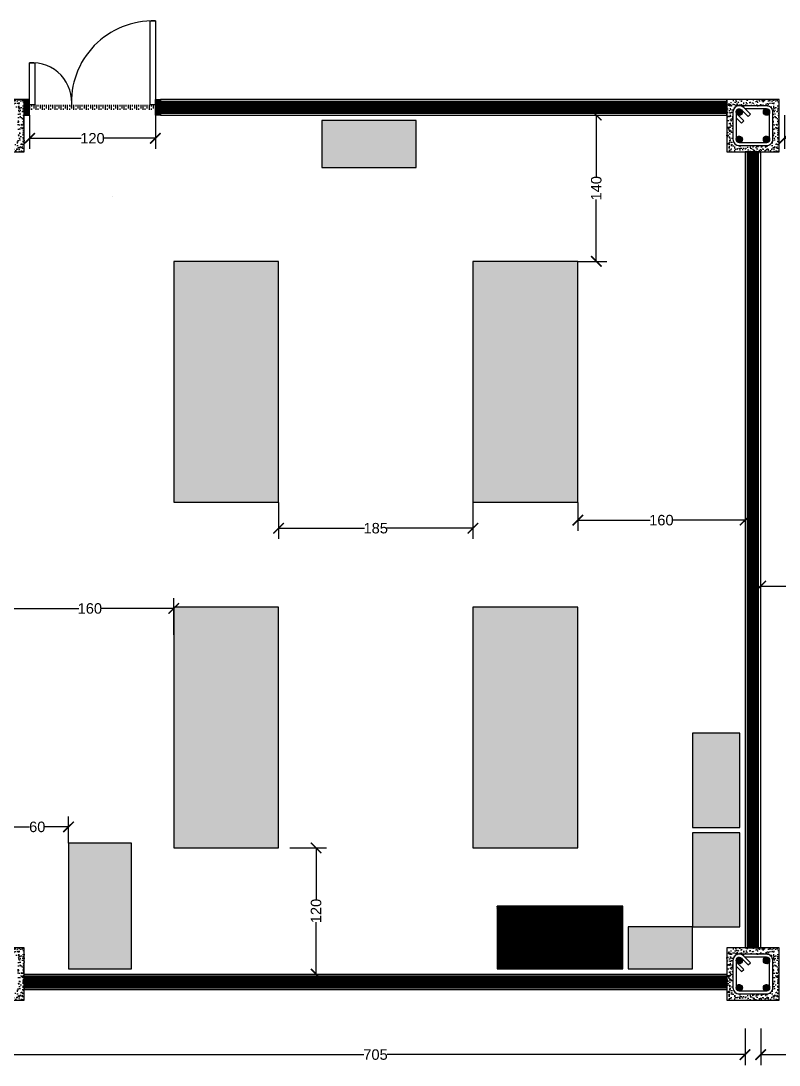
# Model space of a CAD drawing. Header units: centimetres. Extents: x 195 to 3171, y 201 to 1203.
# Drawn here: x 1681 to 2405, y 201 to 1198 of the extents above; entities that cross this region are included whole.
import ezdxf

# ---------------------------------------------------------------- set-up
doc = ezdxf.new("R2010")
doc.units = ezdxf.units.CM
doc.header["$MEASUREMENT"] = 0
doc.layers.get('0').update_dxf_attribs({"true_color": 0xc2ced6})
for name, color, linetype, true_color in [('arsir', 7, 'Continuous', 0xb00b03), ('bENCH', 7, 'Continuous', 0xf7a1ac), ('dinding', 7, 'Continuous', 0x88aaa2), ('kolom', 7, 'Continuous', 0xc2ced6), ('Kusen', 7, 'Continuous', 0xfcbb83), ('text', 7, 'Continuous', 0x3b4d59)]:
    doc.layers.add(name, color=color, linetype=linetype, true_color=true_color)
doc.layers.get('0').off()
doc.styles.get("Standard").update_dxf_attribs({"font": 'arial.ttf'})
doc.dimstyles.get("Standard").update_dxf_attribs({"dimtxt": 10, "dimasz": 10, "dimexe": 10, "dimexo": 0.0625, "dimgap": 0.09, "dimtad": 0, "dimdec": 0, "dimzin": 0, "dimdsep": 46, "dimtxsty": 'Standard', "dimblk": 'ARCHTICK', "dimcen": 0.09, "dimadec": 0, "dimazin": 0, "dimtfac": 1, "dimtdec": 0, "dimtofl": 0, "dimtmove": 0, "dimatfit": 3, "dimfxl": 25, "dimfxlon": 1, "dimtolj": 1, "dimtzin": 0, "dimarcsym": 0})
pattern_1 = [(45, (2038.27505, -227.29553), (-0.1767767, 0.1767767), []), (45, (2038.45183, -227.29553), (-0.1767767, 0.1767767), [0.125, -0.0625])]
pattern_2 = [(45, (2038.27505, 582.70447), (-0.1767767, 0.1767767), []), (45, (2038.45183, 582.70447), (-0.1767767, 0.1767767), [0.125, -0.0625])]
pattern_3 = [(45, (0, 0), (-0.0883883476, 0.0883883476), []), (45, (0, 0.0625), (-0.0883883476, 0.0883883476), [])]

# ---------------------------------------------------------------- blocks, each defined once
blk = doc.blocks.new('_ArchTick')
at = {"color": 0, "linetype": 'ByBlock', "const_width": 0.15}
blk.add_lwpolyline([(-0.5, -0.5), (0.5, 0.5)], dxfattribs=at)
blk = doc.blocks.new('*D11')
at = {"layer": 'text', "color": 0, "lineweight": -2, "transparency": 16777216}
for p, q in [((1667.2, 611.69), (1667.2, 646.69)), ((1827.2, 611.69), (1827.2, 646.69)), ((1667.2, 636.69), (1736.55, 636.69)), ((1827.2, 636.69), (1757.85, 636.69))]:
    blk.add_line(p, q, dxfattribs=at)
at = {"layer": 'text', "color": 0, "lineweight": -2, "transparency": 16777216, "xscale": 10, "yscale": 10, "zscale": 10, "rotation": 180}
blk.add_blockref('_ArchTick', (1667.2, 636.69), dxfattribs=at)
at = {"layer": 'text', "color": 0, "lineweight": -2, "transparency": 16777216, "xscale": 10, "yscale": 10, "zscale": 10}
blk.add_blockref('_ArchTick', (1827.2, 636.69), dxfattribs=at)
at = {"layer": 'text', "color": 0, "transparency": 16777216, "insert": (1747.2, 636.69), "char_height": 10, "attachment_point": 5}
blk.add_mtext('\\A1;160', dxfattribs=at)
blk = doc.blocks.new('*D12')
at = {"layer": 'text', "color": 0, "lineweight": -2, "transparency": 16777216}
for p, q in [((1938.06, 408.1), (1973.06, 408.1)), ((1963.06, 408.1), (1963.06, 358.53)), ((1963.06, 287.66), (1963.06, 337.23)), ((1938.06, 287.66), (1973.06, 287.66))]:
    blk.add_line(p, q, dxfattribs=at)
at = {"layer": 'text', "color": 0, "lineweight": -2, "transparency": 16777216, "xscale": 10, "yscale": 10, "zscale": 10}
for p, rotation in [((1963.06, 408.1), 90), ((1963.06, 287.66), 270)]:
    blk.add_blockref('_ArchTick', p, dxfattribs=dict(at, rotation=rotation))
at = {"layer": 'text', "color": 0, "transparency": 16777216, "insert": (1963.06, 347.88), "char_height": 10, "attachment_point": 5, "rotation": 90}
blk.add_mtext('\\A1;120', dxfattribs=at)
blk = doc.blocks.new('*D13')
at = {"layer": 'text', "color": 0, "lineweight": -2, "transparency": 16777216}
for p, q in [((2212.69, 1107.66), (2240.33, 1107.66)), ((2230.33, 1107.66), (2230.33, 1048.53)), ((2230.33, 968.1), (2230.33, 1027.23)), ((2212.69, 968.1), (2240.33, 968.1))]:
    blk.add_line(p, q, dxfattribs=at)
at = {"layer": 'text', "color": 0, "lineweight": -2, "transparency": 16777216, "xscale": 10, "yscale": 10, "zscale": 10}
for p, rotation in [((2230.33, 1107.66), 90), ((2230.33, 968.1), 270)]:
    blk.add_blockref('_ArchTick', p, dxfattribs=dict(at, rotation=rotation))
at = {"layer": 'text', "color": 0, "transparency": 16777216, "insert": (2230.33, 1037.88), "char_height": 10, "attachment_point": 5, "rotation": 90}
blk.add_mtext('\\A1;140', dxfattribs=at)
blk = doc.blocks.new('*D14')
at = {"layer": 'text', "color": 0, "lineweight": -2, "transparency": 16777216}
for p, q in [((2212.63, 738.04), (2212.63, 710.99)), ((2372.2, 738.04), (2372.2, 710.99)), ((2212.63, 720.99), (2281.77, 720.99)), ((2372.2, 720.99), (2303.07, 720.99))]:
    blk.add_line(p, q, dxfattribs=at)
at = {"layer": 'text', "color": 0, "lineweight": -2, "transparency": 16777216, "xscale": 10, "yscale": 10, "zscale": 10, "rotation": 180}
blk.add_blockref('_ArchTick', (2212.63, 720.99), dxfattribs=at)
at = {"layer": 'text', "color": 0, "lineweight": -2, "transparency": 16777216, "xscale": 10, "yscale": 10, "zscale": 10}
blk.add_blockref('_ArchTick', (2372.2, 720.99), dxfattribs=at)
at = {"layer": 'text', "color": 0, "transparency": 16777216, "insert": (2292.42, 720.99), "char_height": 10, "attachment_point": 5}
blk.add_mtext('\\A1;160', dxfattribs=at)
blk = doc.blocks.new('*D17')
at = {"layer": 'text', "color": 0, "lineweight": -2, "transparency": 16777216}
for p, q in [((1667.2, 412.71), (1667.2, 438.13)), ((1726.84, 412.71), (1726.84, 438.13)), ((1667.2, 428.13), (1689.76, 428.13)), ((1726.84, 428.13), (1704.28, 428.13))]:
    blk.add_line(p, q, dxfattribs=at)
at = {"layer": 'text', "color": 0, "lineweight": -2, "transparency": 16777216, "xscale": 10, "yscale": 10, "zscale": 10, "rotation": 180}
blk.add_blockref('_ArchTick', (1667.2, 428.13), dxfattribs=at)
at = {"layer": 'text', "color": 0, "lineweight": -2, "transparency": 16777216, "xscale": 10, "yscale": 10, "zscale": 10}
blk.add_blockref('_ArchTick', (1726.84, 428.13), dxfattribs=at)
at = {"layer": 'text', "color": 0, "transparency": 16777216, "insert": (1697.02, 428.13), "char_height": 10, "attachment_point": 5}
blk.add_mtext('\\A1;60', dxfattribs=at)
blk = doc.blocks.new('*D23')
at = {"layer": 'text', "color": 0, "lineweight": -2, "transparency": 16777216}
for p, q in [((2387.2, 235.74), (2387.2, 200.74)), ((3092.2, 235.74), (3092.2, 200.74)), ((2387.2, 210.74), (2728.57, 210.74)), ((3092.2, 210.74), (2750.84, 210.74))]:
    blk.add_line(p, q, dxfattribs=at)
at = {"layer": 'text', "color": 0, "lineweight": -2, "transparency": 16777216, "xscale": 10, "yscale": 10, "zscale": 10, "rotation": 180}
blk.add_blockref('_ArchTick', (2387.2, 210.74), dxfattribs=at)
at = {"layer": 'text', "color": 0, "lineweight": -2, "transparency": 16777216, "xscale": 10, "yscale": 10, "zscale": 10}
blk.add_blockref('_ArchTick', (3092.2, 210.74), dxfattribs=at)
at = {"layer": 'text', "color": 0, "transparency": 16777216, "insert": (2739.7, 210.74), "char_height": 10, "attachment_point": 5}
blk.add_mtext('\\A1;705', dxfattribs=at)
blk = doc.blocks.new('*D24')
at = {"layer": 'text', "color": 0, "lineweight": -2, "transparency": 16777216}
for p, q in [((1667.2, 235.74), (1667.2, 200.74)), ((2372.2, 235.74), (2372.2, 200.74)), ((1667.2, 210.74), (2008.57, 210.74)), ((2372.2, 210.74), (2030.84, 210.74))]:
    blk.add_line(p, q, dxfattribs=at)
at = {"layer": 'text', "color": 0, "lineweight": -2, "transparency": 16777216, "xscale": 10, "yscale": 10, "zscale": 10, "rotation": 180}
blk.add_blockref('_ArchTick', (1667.2, 210.74), dxfattribs=at)
at = {"layer": 'text', "color": 0, "lineweight": -2, "transparency": 16777216, "xscale": 10, "yscale": 10, "zscale": 10}
blk.add_blockref('_ArchTick', (2372.2, 210.74), dxfattribs=at)
at = {"layer": 'text', "color": 0, "transparency": 16777216, "insert": (2019.7, 210.74), "char_height": 10, "attachment_point": 5}
blk.add_mtext('\\A1;705', dxfattribs=at)
blk = doc.blocks.new('*D27')
at = {"layer": 'text', "color": 0, "lineweight": -2, "transparency": 16777216}
for p, q in [((2387.2, 638.16), (2387.2, 668.14)), ((2547.23, 638.16), (2547.23, 668.14)), ((2387.2, 658.14), (2456.56, 658.14)), ((2547.23, 658.14), (2477.86, 658.14))]:
    blk.add_line(p, q, dxfattribs=at)
at = {"layer": 'text', "color": 0, "lineweight": -2, "transparency": 16777216, "xscale": 10, "yscale": 10, "zscale": 10, "rotation": 180}
blk.add_blockref('_ArchTick', (2387.2, 658.14), dxfattribs=at)
at = {"layer": 'text', "color": 0, "lineweight": -2, "transparency": 16777216, "xscale": 10, "yscale": 10, "zscale": 10}
blk.add_blockref('_ArchTick', (2547.23, 658.14), dxfattribs=at)
at = {"layer": 'text', "color": 0, "transparency": 16777216, "insert": (2467.21, 658.14), "char_height": 10, "attachment_point": 5}
blk.add_mtext('\\A1;160', dxfattribs=at)
blk = doc.blocks.new('*D33')
at = {"layer": 'text', "color": 0, "lineweight": -2, "transparency": 16777216}
for p, q in [((1927.2, 738.04), (1927.2, 703.3)), ((2112.63, 738.04), (2112.63, 703.3)), ((1927.2, 713.3), (2009.21, 713.3)), ((2112.63, 713.3), (2030.62, 713.3))]:
    blk.add_line(p, q, dxfattribs=at)
at = {"layer": 'text', "color": 0, "lineweight": -2, "transparency": 16777216, "xscale": 10, "yscale": 10, "zscale": 10, "rotation": 180}
blk.add_blockref('_ArchTick', (1927.2, 713.3), dxfattribs=at)
at = {"layer": 'text', "color": 0, "lineweight": -2, "transparency": 16777216, "xscale": 10, "yscale": 10, "zscale": 10}
blk.add_blockref('_ArchTick', (2112.63, 713.3), dxfattribs=at)
at = {"layer": 'text', "color": 0, "transparency": 16777216, "insert": (2019.92, 713.3), "char_height": 10, "attachment_point": 5}
blk.add_mtext('\\A1;185', dxfattribs=at)
blk = doc.blocks.new('*D39')
at = {"layer": 'text', "color": 0, "lineweight": -2, "transparency": 16777216}
for p, q in [((2409.7, 1107.59), (2409.7, 1075.57)), ((2529.7, 1107.59), (2529.7, 1075.57)), ((2409.7, 1085.57), (2459.05, 1085.57)), ((2529.7, 1085.57), (2480.35, 1085.57))]:
    blk.add_line(p, q, dxfattribs=at)
at = {"layer": 'text', "color": 0, "lineweight": -2, "transparency": 16777216, "xscale": 10, "yscale": 10, "zscale": 10, "rotation": 180}
blk.add_blockref('_ArchTick', (2409.7, 1085.57), dxfattribs=at)
at = {"layer": 'text', "color": 0, "lineweight": -2, "transparency": 16777216, "xscale": 10, "yscale": 10, "zscale": 10}
blk.add_blockref('_ArchTick', (2529.7, 1085.57), dxfattribs=at)
at = {"layer": 'text', "color": 0, "transparency": 16777216, "insert": (2469.7, 1085.57), "char_height": 10, "attachment_point": 5}
blk.add_mtext('\\A1;120', dxfattribs=at)
blk = doc.blocks.new('*D40')
at = {"layer": 'text', "color": 0, "lineweight": -2, "transparency": 16777216}
for p, q in [((1689.7, 1107.59), (1689.7, 1075.57)), ((1809.7, 1107.59), (1809.7, 1075.57)), ((1689.7, 1085.57), (1739.05, 1085.57)), ((1809.7, 1085.57), (1760.35, 1085.57))]:
    blk.add_line(p, q, dxfattribs=at)
at = {"layer": 'text', "color": 0, "lineweight": -2, "transparency": 16777216, "xscale": 10, "yscale": 10, "zscale": 10, "rotation": 180}
blk.add_blockref('_ArchTick', (1689.7, 1085.57), dxfattribs=at)
at = {"layer": 'text', "color": 0, "lineweight": -2, "transparency": 16777216, "xscale": 10, "yscale": 10, "zscale": 10}
blk.add_blockref('_ArchTick', (1809.7, 1085.57), dxfattribs=at)
at = {"layer": 'text', "color": 0, "transparency": 16777216, "insert": (1749.7, 1085.57), "char_height": 10, "attachment_point": 5}
blk.add_mtext('\\A1;120', dxfattribs=at)

msp = doc.modelspace()

# ---------------------------------------------------------------- hatches: boundary and pattern name
at = {"layer": 'arsir'}
h = msp.add_hatch(dxfattribs=at)
h.set_pattern_fill('AR-CONC', color=256)
h.set_pattern_definition([(50, (1318.275, 582.7045), (7.1726, -0.62752), [0.75, -8.25]), (355, (1318.275, 582.7045), (-1.38751, 7.52192), [0.6, -6.6]), (100.4514, (1318.873, 582.652), (5.78509, 6.8944), [0.6374, -7.01142]), (46.1842, (1318.275, 584.7045), (10.67241, -1.65519), [1.125, -12.375]), (96.6356, (1319.164, 584.567), (9.34662, 9.74119), [0.9561, -10.51714]), (351.1842, (1318.275, 584.704), (9.34662, 9.74119), [0.9, -9.9]), (21, (1319.275, 584.2045), (5.96907, -4.02619), [0.75, -8.25]), (326, (1319.275, 584.2045), (2.43315, 7.2515), [0.6, -6.6]), (71.4514, (1319.7725, 583.869), (8.402224, 3.22531), [0.6374, -7.01142]), (37.5, (1318.275, 582.7045), (0.121599, 3.328939), [0, -6.52, 0, -6.7, 0, -6.625]), (7.5, (1318.275, 582.7045), (2.630695, 3.944117), [0, -3.82, 0, -6.37, 0, -2.525]), (327.5, (1316.045, 582.7045), (5.338224, -0.225549), [0, -2.5, 0, -7.8, 0, -10.35]), (317.5, (1315.045, 582.7045), (5.831862, 1.00105), [0, -3.25, 0, -5.18, 0, -7.35])])
h.paths.add_polyline_path([(1634.7, 1122.66), (1634.7, 1072.66), (1684.7, 1072.66), (1684.7, 1122.66)])
h.paths.add_polyline_path([(1672.7, 1116.66, -0.414214), (1678.7, 1110.66), (1678.7, 1084.66, -0.414214), (1672.7, 1078.66), (1646.7, 1078.66, -0.414214), (1640.7, 1084.66), (1640.7, 1110.66, -0.414214), (1646.7, 1116.66)], flags=0)
h.paths.add_polyline_path([(1672.7, 1113.66, -0.414214), (1675.7, 1110.66), (1675.7, 1084.66, -0.414214), (1672.7, 1081.66), (1646.7, 1081.66, -0.414214), (1643.7, 1084.66), (1643.7, 1110.66, -0.414214), (1646.7, 1113.66, -0.198578), (1648.82, 1112.78), (1655.19, 1106.42), (1657.31, 1108.55), (1652.19, 1113.66)], flags=0)
h.paths.add_polyline_path([(1649.7, 1110.66, -1), (1643.7, 1110.66, -1)], flags=0)
h.paths.add_polyline_path([(1675.7, 1110.66, -1), (1669.7, 1110.66, -1)], flags=0)
h.paths.add_polyline_path([(1649.7, 1084.66, -1), (1643.7, 1084.66, -1)], flags=0)
h.paths.add_polyline_path([(1675.7, 1084.66, -1), (1669.7, 1084.66, -1)], flags=0)
h.paths.add_polyline_path([(1655.19, 1106.42), (1648.82, 1112.78, -0.199247), (1649.7, 1110.66, -0.667714), (1644.58, 1108.53), (1650.96, 1102.18), (1648.84, 1100.05), (1643.7, 1105.17), (1643.7, 1084.66, -1), (1649.7, 1084.66, -0.414214), (1646.7, 1081.66), (1672.7, 1081.66, -0.414214), (1669.7, 1084.66, -1), (1675.7, 1084.66), (1675.7, 1110.66, -1), (1669.7, 1110.66, -0.414214), (1672.7, 1113.66), (1652.19, 1113.66), (1657.31, 1108.55)], flags=0)
h.paths.add_polyline_path([(1649.7, 1110.66, -1), (1643.7, 1110.66), (1643.7, 1084.66, 0.414214), (1646.7, 1081.66), (1672.7, 1081.66, 0.414214), (1675.7, 1084.66), (1675.7, 1110.66, 0.414214), (1672.7, 1113.66), (1652.19, 1113.66), (1650.94, 1114.9, 0.667714), (1640.7, 1110.66), (1640.7, 1084.66, 0.414214), (1646.7, 1078.66), (1672.7, 1078.66, 0.414214), (1678.7, 1084.66), (1678.7, 1110.66, 0.414214), (1672.7, 1116.66), (1646.7, 1116.66, -0.198578), (1650.94, 1114.9), (1652.19, 1113.66), (1672.7, 1113.66, -0.414214), (1675.7, 1110.66), (1675.7, 1084.66, -0.414214), (1672.7, 1081.66), (1646.7, 1081.66, -0.414214), (1643.7, 1084.66), (1643.7, 1110.66, -0.414214), (1646.7, 1113.66, -0.414214)], flags=16)
h = msp.add_hatch(dxfattribs=at)
h.set_pattern_fill('STEEL', color=256)
h.set_pattern_definition([(45, (1440, 0), (-0.088388348, 0.088388348), []), (45, (1440, 0.0625), (-0.088388348, 0.088388348), [])])
h.paths.add_polyline_path([(1814.7, 1122.66), (1809.7, 1122.66), (1809.7, 1107.66), (1814.7, 1107.66)])
h.paths.add_polyline_path([(1689.7, 1122.66), (1684.7, 1122.66), (1684.7, 1107.66), (1689.7, 1107.66)])
h = msp.add_hatch(dxfattribs=at)
h.set_pattern_fill('GOST_WOOD', color=256)
h.set_pattern_definition([(90, (1440, 0), (6, -4e-16), [10, -2]), (90, (1442, -2), (6, -4e-16), [6, -1.5, 3, -1.5]), (90, (1444, -5), (6, -4e-16), [10, -2])])
h.paths.add_polyline_path([(1809.7, 1117.66), (1729.7, 1117.66), (1729.7, 1112.66), (1809.7, 1112.66)])
h.paths.add_polyline_path([(1729.7, 1117.66), (1689.7, 1117.66), (1689.7, 1112.66), (1729.7, 1112.66)])
h = msp.add_hatch(dxfattribs=at)
h.set_pattern_fill('ANSI32', color=256)
h.set_pattern_definition([(45, (1365.055, 135.4548), (-0.26516504, 0.26516504), []), (45, (1365.2318, 135.4548), (-0.26516504, 0.26516504), [])])
h.paths.add_polyline_path([(1814.7, 1120.66), (1814.7, 1109.66), (2354.7, 1109.66), (2354.7, 1120.66)])
h = msp.add_hatch(dxfattribs=at)
h.set_pattern_fill('AR-CONC', color=256)
h.set_pattern_definition([(50, (2038.275, 582.7045), (7.1726, -0.62752), [0.75, -8.25]), (355, (2038.275, 582.7045), (-1.38751, 7.52192), [0.6, -6.6]), (100.4514, (2038.873, 582.652), (5.78509, 6.8944), [0.6374, -7.01142]), (46.1842, (2038.275, 584.7045), (10.67241, -1.65519), [1.125, -12.375]), (96.6356, (2039.164, 584.567), (9.34662, 9.74119), [0.9561, -10.51714]), (351.1842, (2038.275, 584.704), (9.34662, 9.74119), [0.9, -9.9]), (21, (2039.275, 584.2045), (5.96907, -4.02619), [0.75, -8.25]), (326, (2039.275, 584.2045), (2.43315, 7.2515), [0.6, -6.6]), (71.4514, (2039.7725, 583.869), (8.402224, 3.22531), [0.6374, -7.01142]), (37.5, (2038.275, 582.7045), (0.121599, 3.328939), [0, -6.52, 0, -6.7, 0, -6.625]), (7.5, (2038.275, 582.7045), (2.630695, 3.944117), [0, -3.82, 0, -6.37, 0, -2.525]), (327.5, (2036.045, 582.7045), (5.338224, -0.225549), [0, -2.5, 0, -7.8, 0, -10.35]), (317.5, (2035.045, 582.7045), (5.831862, 1.00105), [0, -3.25, 0, -5.18, 0, -7.35])])
h.paths.add_polyline_path([(2354.7, 1122.66), (2354.7, 1072.66), (2404.7, 1072.66), (2404.7, 1122.66)])
h.paths.add_polyline_path([(2392.7, 1116.66, -0.414214), (2398.7, 1110.66), (2398.7, 1084.66, -0.414214), (2392.7, 1078.66), (2366.7, 1078.66, -0.414214), (2360.7, 1084.66), (2360.7, 1110.66, -0.414214), (2366.7, 1116.66)], flags=0)
h.paths.add_polyline_path([(2392.7, 1113.66, -0.414214), (2395.7, 1110.66), (2395.7, 1084.66, -0.414214), (2392.7, 1081.66), (2366.7, 1081.66, -0.414214), (2363.7, 1084.66), (2363.7, 1110.66, -0.414214), (2366.7, 1113.66, -0.198578), (2368.82, 1112.78), (2375.19, 1106.42), (2377.31, 1108.55), (2372.19, 1113.66)], flags=0)
h.paths.add_polyline_path([(2369.7, 1110.66, -1), (2363.7, 1110.66, -1)], flags=0)
h.paths.add_polyline_path([(2395.7, 1110.66, -1), (2389.7, 1110.66, -1)], flags=0)
h.paths.add_polyline_path([(2369.7, 1084.66, -1), (2363.7, 1084.66, -1)], flags=0)
h.paths.add_polyline_path([(2395.7, 1084.66, -1), (2389.7, 1084.66, -1)], flags=0)
h.paths.add_polyline_path([(2370.94, 1114.9, 0.667714), (2360.7, 1110.66), (2360.7, 1084.66, 0.414214), (2366.7, 1078.66), (2392.7, 1078.66, 0.414214), (2398.7, 1084.66), (2398.7, 1110.66, 0.414214), (2392.7, 1116.66), (2366.7, 1116.66, -0.198578), (2370.94, 1114.9), (2372.19, 1113.66), (2392.7, 1113.66, -0.414214), (2395.7, 1110.66), (2395.7, 1084.66, -0.414214), (2392.7, 1081.66), (2366.7, 1081.66, -0.414214), (2363.7, 1084.66), (2363.7, 1110.66, -0.414214), (2366.7, 1113.66, -0.414214), (2369.7, 1110.66, -1), (2363.7, 1110.66), (2363.7, 1084.66, 0.414214), (2366.7, 1081.66), (2392.7, 1081.66, 0.414214), (2395.7, 1084.66), (2395.7, 1110.66, 0.414214), (2392.7, 1113.66), (2372.19, 1113.66)], flags=16)
h = msp.add_hatch(dxfattribs=at)
h.set_pattern_fill('ANSI33', color=256)
h.set_pattern_definition(pattern_2)
h.paths.add_polyline_path([(2369.7, 1110.66, 1), (2363.7, 1110.66, 1)])
h = msp.add_hatch(dxfattribs=at)
h.set_pattern_fill('ANSI33', color=256)
h.set_pattern_definition(pattern_2)
h.paths.add_polyline_path([(2395.7, 1110.66, 1), (2389.7, 1110.66, 1)])
at = {"layer": 'arsir', "true_color": 0xc7c8ca}
h = msp.add_hatch(dxfattribs=at)
h.set_pattern_fill('STEEL', color=9)
h.set_pattern_definition(pattern_3)
h.paths.add_polyline_path([(618.53, 1102.66), (528.53, 1102.66), (528.53, 1057.66), (618.53, 1057.66)])
h.paths.add_polyline_path([(708.74, 337.66), (618.74, 337.66), (618.74, 292.66), (708.74, 292.66)])
h.paths.add_polyline_path([(927.2, 543.73), (882.2, 543.73), (882.2, 453.73), (927.2, 453.73)])
h.paths.add_polyline_path([(1647.2, 1042.45), (1602.2, 1042.45), (1602.2, 952.45), (1647.2, 952.45)])
h.paths.add_polyline_path([(1647.2, 947.45), (1602.2, 947.45), (1602.2, 857.45), (1647.2, 857.45)])
h.paths.add_polyline_path([(1647.2, 517.66), (1602.2, 517.66), (1602.2, 427.66), (1647.2, 427.66)])
h.paths.add_polyline_path([(1647.2, 422.66), (1602.2, 422.66), (1602.2, 332.66), (1647.2, 332.66)])
h.paths.add_polyline_path([(2058.53, 1102.66), (1968.53, 1102.66), (1968.53, 1057.66), (2058.53, 1057.66)])
h.paths.add_polyline_path([(2367.2, 422.66), (2322.2, 422.66), (2322.2, 332.66), (2367.2, 332.66)])
h.paths.add_polyline_path([(2367.2, 517.66), (2322.2, 517.66), (2322.2, 427.66), (2367.2, 427.66)])
h.paths.add_polyline_path([(2322.2, 332.66), (2260.63, 332.66), (2260.63, 292.66), (2322.2, 292.66)])
h.paths.add_polyline_path([(3087.2, 1037.66), (3027.2, 1037.66), (3027.2, 917.66), (3087.2, 917.66)])
h.paths.add_polyline_path([(3087.2, 912.66), (3027.2, 912.66), (3027.2, 792.66), (3087.2, 792.66)])
h.paths.add_polyline_path([(3087.2, 543.73), (3042.2, 543.73), (3042.2, 453.73), (3087.2, 453.73)])
h.paths.add_polyline_path([(2868.74, 337.66), (2778.74, 337.66), (2778.74, 292.66), (2868.74, 292.66)])
at = {"layer": 'arsir'}
h = msp.add_hatch(dxfattribs=at)
h.set_pattern_fill('ANSI33', color=256)
h.set_pattern_definition(pattern_2)
h.paths.add_polyline_path([(2363.7, 1084.66, 1), (2369.7, 1084.66, 1)])
h = msp.add_hatch(dxfattribs=at)
h.set_pattern_fill('ANSI33', color=256)
h.set_pattern_definition(pattern_2)
h.paths.add_polyline_path([(2389.7, 1084.66, 1), (2395.7, 1084.66, 1)])
h = msp.add_hatch(dxfattribs=at)
h.set_pattern_fill('ANSI32', color=256, angle=90)
h.set_pattern_definition([(135, (3359.40265, 188.0089), (-0.26516504, -0.26516504), []), (135, (3359.40265, 188.18567), (-0.26516504, -0.26516504), [])])
h.paths.add_polyline_path([(2385.2, 1072.66), (2374.2, 1072.66), (2374.2, 312.66), (2385.2, 312.66)])
at = {"layer": 'arsir', "true_color": 0xfecc66}
h = msp.add_hatch(dxfattribs=at)
h.set_pattern_fill('GOST_WOOD', color=31)
h.set_pattern_definition([(90, (0, 0), (6, -4e-16), [10, -2]), (90, (2, -2), (6, -4e-16), [6, -1.5, 3, -1.5]), (90, (4, -5), (6, -4e-16), [10, -2])])
h.paths.add_polyline_path([(487.2, 873.1), (387.2, 873.1), (387.2, 643.1), (487.2, 643.1)])
h.paths.add_polyline_path([(487.2, 638.1), (387.2, 638.1), (387.2, 408.1), (487.2, 408.1)])
h.paths.add_polyline_path([(772.63, 753.1), (672.63, 753.1), (672.63, 523.1), (772.63, 523.1)])
h.paths.add_polyline_path([(772.63, 988.1), (672.63, 988.1), (672.63, 758.1), (772.63, 758.1)])
h.paths.add_polyline_path([(1207.2, 903.1), (1107.2, 903.1), (1107.2, 673.1), (1207.2, 673.1)])
h.paths.add_polyline_path([(1207.2, 668.1), (1107.2, 668.1), (1107.2, 438.1), (1207.2, 438.1)])
h.paths.add_polyline_path([(1492.63, 668.1), (1392.63, 668.1), (1392.63, 438.1), (1492.63, 438.1)])
h.paths.add_polyline_path([(1492.63, 903.1), (1392.63, 903.1), (1392.63, 673.1), (1492.63, 673.1)])
h.paths.add_polyline_path([(858.55, 407.66), (798.55, 407.66), (798.55, 287.66), (858.55, 287.66)])
h.paths.add_polyline_path([(347.56, 412.66), (287.56, 412.66), (287.56, 292.66), (347.56, 292.66)])
h.paths.add_polyline_path([(1927.2, 968.1), (1827.2, 968.1), (1827.2, 738.1), (1927.2, 738.1)])
h.paths.add_polyline_path([(1927.2, 638.1), (1827.2, 638.1), (1827.2, 408.1), (1927.2, 408.1)])
h.paths.add_polyline_path([(2212.63, 638.1), (2112.63, 638.1), (2112.63, 408.1), (2212.63, 408.1)])
h.paths.add_polyline_path([(2212.63, 968.1), (2112.63, 968.1), (2112.63, 738.1), (2212.63, 738.1)])
h.paths.add_polyline_path([(1786.84, 412.65), (1726.84, 412.65), (1726.84, 292.65), (1786.84, 292.65)])
h.paths.add_polyline_path([(1066.83, 412.66), (1006.83, 412.66), (1006.83, 292.66), (1066.83, 292.66)])
h.paths.add_polyline_path([(2647.23, 638.1), (2547.23, 638.1), (2547.23, 408.1), (2647.23, 408.1)])
h.paths.add_polyline_path([(2647.23, 968.1), (2547.23, 968.1), (2547.23, 738.1), (2647.23, 738.1)])
h.paths.add_polyline_path([(2932.66, 968.1), (2832.66, 968.1), (2832.66, 738.1), (2932.66, 738.1)])
h.paths.add_polyline_path([(2932.66, 638.1), (2832.66, 638.1), (2832.66, 408.1), (2932.66, 408.1)])
at = {"layer": 'arsir', "true_color": 0x636466}
h = msp.add_hatch(dxfattribs=at)
h.set_pattern_fill('STEEL', color=251)
h.set_pattern_definition(pattern_3)
h.paths.add_polyline_path([(2255.63, 352.59), (2135.63, 352.59), (2135.63, 292.59), (2255.63, 292.59)])
at = {"layer": 'arsir'}
h = msp.add_hatch(dxfattribs=at)
h.set_pattern_fill('AR-CONC', color=256)
h.set_pattern_definition([(50, (1318.275, -227.2955), (7.1726, -0.62752), [0.75, -8.25]), (355, (1318.275, -227.2955), (-1.38751, 7.52192), [0.6, -6.6]), (100.4514, (1318.873, -227.348), (5.78509, 6.8944), [0.6374, -7.01142]), (46.1842, (1318.275, -225.2955), (10.67241, -1.65519), [1.125, -12.375]), (96.6356, (1319.164, -225.433), (9.34662, 9.74119), [0.9561, -10.51714]), (351.1842, (1318.275, -225.296), (9.34662, 9.74119), [0.9, -9.9]), (21, (1319.275, -225.7955), (5.96907, -4.02619), [0.75, -8.25]), (326, (1319.275, -225.7955), (2.43315, 7.2515), [0.6, -6.6]), (71.4514, (1319.7725, -226.131), (8.402224, 3.22531), [0.6374, -7.01142]), (37.5, (1318.275, -227.2955), (0.121599, 3.328939), [0, -6.52, 0, -6.7, 0, -6.625]), (7.5, (1318.275, -227.2955), (2.630695, 3.944117), [0, -3.82, 0, -6.37, 0, -2.525]), (327.5, (1316.045, -227.2955), (5.338224, -0.225549), [0, -2.5, 0, -7.8, 0, -10.35]), (317.5, (1315.045, -227.2955), (5.831862, 1.00105), [0, -3.25, 0, -5.18, 0, -7.35])])
h.paths.add_polyline_path([(1634.7, 312.66), (1634.7, 262.66), (1684.7, 262.66), (1684.7, 312.66)])
h.paths.add_polyline_path([(1672.7, 306.66, -0.414214), (1678.7, 300.66), (1678.7, 274.66, -0.414214), (1672.7, 268.66), (1646.7, 268.66, -0.414214), (1640.7, 274.66), (1640.7, 300.66, -0.414214), (1646.7, 306.66)], flags=0)
h.paths.add_polyline_path([(1672.7, 303.66, -0.414214), (1675.7, 300.66), (1675.7, 274.66, -0.414214), (1672.7, 271.66), (1646.7, 271.66, -0.414214), (1643.7, 274.66), (1643.7, 300.66, -0.414214), (1646.7, 303.66, -0.198578), (1648.82, 302.78), (1655.19, 296.42), (1657.31, 298.55), (1652.19, 303.66)], flags=0)
h.paths.add_polyline_path([(1649.7, 300.66, -1), (1643.7, 300.66, -1)], flags=0)
h.paths.add_polyline_path([(1675.7, 300.66, -1), (1669.7, 300.66, -1)], flags=0)
h.paths.add_polyline_path([(1649.7, 274.66, -1), (1643.7, 274.66, -1)], flags=0)
h.paths.add_polyline_path([(1675.7, 274.66, -1), (1669.7, 274.66, -1)], flags=0)
h.paths.add_polyline_path([(1655.19, 296.42), (1648.82, 302.78, -0.199247), (1649.7, 300.66, -0.667714), (1644.58, 298.53), (1650.96, 292.18), (1648.84, 290.05), (1643.7, 295.17), (1643.7, 274.66, -1), (1649.7, 274.66, -0.414214), (1646.7, 271.66), (1672.7, 271.66, -0.414214), (1669.7, 274.66, -1), (1675.7, 274.66), (1675.7, 300.66, -1), (1669.7, 300.66, -0.414214), (1672.7, 303.66), (1652.19, 303.66), (1657.31, 298.55)], flags=0)
h.paths.add_polyline_path([(1649.7, 300.66, -1), (1643.7, 300.66), (1643.7, 274.66, 0.414214), (1646.7, 271.66), (1672.7, 271.66, 0.414214), (1675.7, 274.66), (1675.7, 300.66, 0.414214), (1672.7, 303.66), (1652.19, 303.66), (1650.94, 304.9, 0.667714), (1640.7, 300.66), (1640.7, 274.66, 0.414214), (1646.7, 268.66), (1672.7, 268.66, 0.414214), (1678.7, 274.66), (1678.7, 300.66, 0.414214), (1672.7, 306.66), (1646.7, 306.66, -0.198578), (1650.94, 304.9), (1652.19, 303.66), (1672.7, 303.66, -0.414214), (1675.7, 300.66), (1675.7, 274.66, -0.414214), (1672.7, 271.66), (1646.7, 271.66, -0.414214), (1643.7, 274.66), (1643.7, 300.66, -0.414214), (1646.7, 303.66, -0.414214)], flags=16)
h = msp.add_hatch(dxfattribs=at)
h.set_pattern_fill('AR-CONC', color=256)
h.set_pattern_definition([(50, (2038.275, -227.2955), (7.1726, -0.62752), [0.75, -8.25]), (355, (2038.275, -227.2955), (-1.38751, 7.52192), [0.6, -6.6]), (100.4514, (2038.873, -227.348), (5.78509, 6.8944), [0.6374, -7.01142]), (46.1842, (2038.275, -225.2955), (10.67241, -1.65519), [1.125, -12.375]), (96.6356, (2039.164, -225.433), (9.34662, 9.74119), [0.9561, -10.51714]), (351.1842, (2038.275, -225.296), (9.34662, 9.74119), [0.9, -9.9]), (21, (2039.275, -225.7955), (5.96907, -4.02619), [0.75, -8.25]), (326, (2039.275, -225.7955), (2.43315, 7.2515), [0.6, -6.6]), (71.4514, (2039.7725, -226.131), (8.402224, 3.22531), [0.6374, -7.01142]), (37.5, (2038.275, -227.2955), (0.121599, 3.328939), [0, -6.52, 0, -6.7, 0, -6.625]), (7.5, (2038.275, -227.2955), (2.630695, 3.944117), [0, -3.82, 0, -6.37, 0, -2.525]), (327.5, (2036.045, -227.2955), (5.338224, -0.225549), [0, -2.5, 0, -7.8, 0, -10.35]), (317.5, (2035.045, -227.2955), (5.831862, 1.00105), [0, -3.25, 0, -5.18, 0, -7.35])])
h.paths.add_polyline_path([(2354.7, 312.66), (2354.7, 262.66), (2404.7, 262.66), (2404.7, 312.66)])
h.paths.add_polyline_path([(2392.7, 306.66, -0.414214), (2398.7, 300.66), (2398.7, 274.66, -0.414214), (2392.7, 268.66), (2366.7, 268.66, -0.414214), (2360.7, 274.66), (2360.7, 300.66, -0.414214), (2366.7, 306.66)], flags=0)
h.paths.add_polyline_path([(2392.7, 303.66, -0.414214), (2395.7, 300.66), (2395.7, 274.66, -0.414214), (2392.7, 271.66), (2366.7, 271.66, -0.414214), (2363.7, 274.66), (2363.7, 300.66, -0.414214), (2366.7, 303.66, -0.198578), (2368.82, 302.78), (2375.19, 296.42), (2377.31, 298.55), (2372.19, 303.66)], flags=0)
h.paths.add_polyline_path([(2369.7, 300.66, -1), (2363.7, 300.66, -1)], flags=0)
h.paths.add_polyline_path([(2395.7, 300.66, -1), (2389.7, 300.66, -1)], flags=0)
h.paths.add_polyline_path([(2369.7, 274.66, -1), (2363.7, 274.66, -1)], flags=0)
h.paths.add_polyline_path([(2395.7, 274.66, -1), (2389.7, 274.66, -1)], flags=0)
h.paths.add_polyline_path([(2370.94, 304.9, 0.667714), (2360.7, 300.66), (2360.7, 274.66, 0.414214), (2366.7, 268.66), (2392.7, 268.66, 0.414214), (2398.7, 274.66), (2398.7, 300.66, 0.414214), (2392.7, 306.66), (2366.7, 306.66, -0.198578), (2370.94, 304.9), (2372.19, 303.66), (2392.7, 303.66, -0.414214), (2395.7, 300.66), (2395.7, 274.66, -0.414214), (2392.7, 271.66), (2366.7, 271.66, -0.414214), (2363.7, 274.66), (2363.7, 300.66, -0.414214), (2366.7, 303.66, -0.414214), (2369.7, 300.66, -1), (2363.7, 300.66), (2363.7, 274.66, 0.414214), (2366.7, 271.66), (2392.7, 271.66, 0.414214), (2395.7, 274.66), (2395.7, 300.66, 0.414214), (2392.7, 303.66), (2372.19, 303.66)], flags=16)
h = msp.add_hatch(dxfattribs=at)
h.set_pattern_fill('ANSI33', color=256)
h.set_pattern_definition(pattern_1)
h.paths.add_polyline_path([(2369.7, 300.66, 1), (2363.7, 300.66, 1)])
h = msp.add_hatch(dxfattribs=at)
h.set_pattern_fill('ANSI33', color=256)
h.set_pattern_definition(pattern_1)
h.paths.add_polyline_path([(2395.7, 300.66, 1), (2389.7, 300.66, 1)])
h = msp.add_hatch(dxfattribs=at)
h.set_pattern_fill('ANSI32', color=256)
h.set_pattern_definition([(45, (1365.055, 15.4548), (-0.26516504, 0.26516504), []), (45, (1365.2318, 15.4548), (-0.26516504, 0.26516504), [])])
h.paths.add_polyline_path([(2354.7, 285.66), (2354.7, 274.66), (1684.7, 274.66), (1684.7, 285.66)])
h = msp.add_hatch(dxfattribs=at)
h.set_pattern_fill('ANSI33', color=256)
h.set_pattern_definition(pattern_1)
h.paths.add_polyline_path([(2363.7, 274.66, 1), (2369.7, 274.66, 1)])
h = msp.add_hatch(dxfattribs=at)
h.set_pattern_fill('ANSI33', color=256)
h.set_pattern_definition(pattern_1)
h.paths.add_polyline_path([(2389.7, 274.66, 1), (2395.7, 274.66, 1)])

# ---------------------------------------------------------------- linework, layer by layer
for centre in [(2366.7, 1110.66), (2366.7, 300.66)]:
    msp.add_circle(centre, 3, dxfattribs=at)
at = {"layer": 'arsir', "linetype": 'Continuous'}
msp.add_arc((1807.2, 1120.04), 77.65, 88.15509, 183.60771, dxfattribs=at)
at = {"layer": 'arsir'}
msp.add_arc((1692.2, 1119.94), 37.8, 352.73676, 93.79184, dxfattribs=at)
at = {"layer": 'bENCH'}
for points in [[(1968.53, 1102.66), (1968.53, 1057.66), (2058.53, 1057.66), (2058.53, 1102.66), (1968.53, 1102.66)], [(1827.2, 738.1), (1927.2, 738.1), (1927.2, 968.1), (1827.2, 968.1), (1827.2, 738.1)], [(2112.63, 738.1), (2212.63, 738.1), (2212.63, 968.1), (2112.63, 968.1), (2112.63, 738.1)], [(1827.2, 408.1), (1927.2, 408.1), (1927.2, 638.1), (1827.2, 638.1), (1827.2, 408.1)], [(2112.63, 408.1), (2212.63, 408.1), (2212.63, 638.1), (2112.63, 638.1), (2112.63, 408.1)], [(2367.2, 517.66), (2322.2, 517.66), (2322.2, 427.66), (2367.2, 427.66), (2367.2, 517.66)], [(2367.2, 422.66), (2322.2, 422.66), (2322.2, 332.66), (2367.2, 332.66), (2367.2, 422.66)], [(1786.84, 412.65), (1726.84, 412.65), (1726.84, 292.65), (1786.84, 292.65), (1786.84, 412.65)], [(2135.63, 352.59), (2135.63, 292.59), (2255.63, 292.59), (2255.63, 352.59), (2135.63, 352.59)], [(2260.63, 332.66), (2260.63, 292.66), (2322.2, 292.66), (2322.2, 332.66), (2260.63, 332.66)]]:
    msp.add_lwpolyline(points, dxfattribs=at)
at = {"layer": 'dinding'}
for points in [[(1814.7, 1107.66), (2354.7, 1107.66), (2354.7, 1122.66), (1814.7, 1122.66)], [(1814.7, 1107.66), (2354.7, 1107.66), (2354.7, 1122.66), (1814.7, 1122.66)], [(1814.7, 1109.66), (2354.7, 1109.66), (2354.7, 1120.66), (1814.7, 1120.66)], [(2385.2, 312.66), (2385.2, 1072.66), (2374.2, 1072.66), (2374.2, 312.66)], [(2385.2, 312.66), (2385.2, 1072.66), (2374.2, 1072.66), (2374.2, 312.66)], [(2354.7, 285.66), (1684.7, 285.66), (1684.7, 274.66), (2354.7, 274.66)]]:
    msp.add_lwpolyline(points, close=True, dxfattribs=at)
for points in [[(2387.2, 312.66), (2387.2, 1072.66), (2372.2, 1072.66), (2372.2, 312.66), (2387.2, 312.66)], [(1768.48, 1030.22), (1768.48, 1030.22)], [(1684.7, 287.66), (2354.7, 287.66), (2354.7, 272.66), (1684.7, 272.66), (1684.7, 287.66)]]:
    msp.add_lwpolyline(points, dxfattribs=at)
at = {"layer": 'kolom'}
for p, q in [((2364.58, 1108.53), (2370.96, 1102.18)), ((2368.82, 1112.78), (2375.19, 1106.42)), ((2370.94, 1114.9), (2377.31, 1108.55)), ((2375.19, 1106.42), (2377.31, 1108.55)), ((2363.7, 1105.17), (2368.84, 1100.05)), ((2368.84, 1100.05), (2370.96, 1102.18)), ((2368.82, 302.78), (2375.19, 296.42)), ((2370.94, 304.9), (2377.31, 298.55)), ((2363.7, 295.17), (2368.84, 290.05)), ((2364.58, 298.53), (2370.96, 292.18)), ((2368.84, 290.05), (2370.96, 292.18)), ((2375.19, 296.42), (2377.31, 298.55))]:
    msp.add_line(p, q, dxfattribs=at)
for points in [[(1634.7, 1072.66), (1684.7, 1072.66), (1684.7, 1122.66), (1634.7, 1122.66), (1634.7, 1072.66)], [(2354.7, 1072.66), (2404.7, 1072.66), (2404.7, 1122.66), (2354.7, 1122.66), (2354.7, 1072.66)], [(1634.7, 262.66), (1684.7, 262.66), (1684.7, 312.66), (1634.7, 312.66), (1634.7, 262.66)], [(2354.7, 262.66), (2404.7, 262.66), (2404.7, 312.66), (2354.7, 312.66), (2354.7, 262.66)]]:
    msp.add_lwpolyline(points, dxfattribs=at)
for points in [[(2366.7, 1078.66), (2392.7, 1078.66, 0.414214), (2398.7, 1084.66), (2398.7, 1110.66, 0.414214), (2392.7, 1116.66), (2366.7, 1116.66, 0.414214), (2360.7, 1110.66), (2360.7, 1084.66, 0.414214)], [(2366.7, 268.66), (2392.7, 268.66, 0.414214), (2398.7, 274.66), (2398.7, 300.66, 0.414214), (2392.7, 306.66), (2366.7, 306.66, 0.414214), (2360.7, 300.66), (2360.7, 274.66, 0.414214)]]:
    msp.add_lwpolyline(points, format="xyb", close=True, dxfattribs=at)
for points in [[(2366.7, 1113.66, 0.414214), (2363.7, 1110.66), (2363.7, 1084.66, 0.414214), (2366.7, 1081.66), (2392.7, 1081.66, 0.414214), (2395.7, 1084.66), (2395.7, 1110.66, 0.414214), (2392.7, 1113.66), (2372.19, 1113.66)], [(2366.7, 303.66, 0.414214), (2363.7, 300.66), (2363.7, 274.66, 0.414214), (2366.7, 271.66), (2392.7, 271.66, 0.414214), (2395.7, 274.66), (2395.7, 300.66, 0.414214), (2392.7, 303.66), (2372.19, 303.66)]]:
    msp.add_lwpolyline(points, format="xyb", dxfattribs=at)
for centre in [(2366.7, 1110.66), (2392.7, 1110.66), (2366.7, 1084.66), (2392.7, 1084.66), (2366.7, 300.66), (2392.7, 300.66), (2366.7, 274.66), (2392.7, 274.66)]:
    msp.add_circle(centre, 3, dxfattribs=at)
for centre in [(2366.7, 1110.66), (2366.7, 300.66)]:
    msp.add_arc(centre, 6, 45.0737, 180, dxfattribs=at)
at = {"layer": 'Kusen'}
for p, q in [((1804.7, 1117.66), (1804.7, 1197.66)), ((1804.7, 1197.66), (1809.7, 1197.66)), ((1809.7, 1197.66), (1809.7, 1117.66)), ((1689.7, 1122.66), (1684.7, 1122.66)), ((1684.7, 1122.66), (1684.7, 1107.66)), ((1689.7, 1107.66), (1689.7, 1122.66)), ((1809.7, 1117.66), (1804.7, 1117.66)), ((1809.7, 1107.66), (1809.7, 1122.66)), ((1809.7, 1122.66), (1814.7, 1122.66)), ((1814.7, 1122.66), (1814.7, 1107.66)), ((1684.7, 1107.66), (1689.7, 1107.66)), ((1814.7, 1107.66), (1809.7, 1107.66))]:
    msp.add_line(p, q, dxfattribs=at)
msp.add_lwpolyline([(1689.7, 1117.66), (1689.7, 1157.66), (1694.7, 1157.66), (1694.7, 1117.66), (1689.7, 1117.66)], dxfattribs=at)

# ---------------------------------------------------------------- dimensions: what is measured, and where the dimension line sits
at = {"layer": 'text'}
for base, p1, p2, picture, middle in [((1689.7, 1085.57), (1809.7, 1107.66), (1689.7, 1107.66), '*D40', (1749.7, 1085.57)), ((2409.7, 1085.57), (2529.7, 1107.66), (2409.7, 1107.66), '*D39', (2469.7, 1085.57)), ((1927.2, 713.3), (2112.63, 738.1), (1927.2, 738.1), '*D33', (2019.92, 713.3)), ((2372.2, 720.99), (2212.63, 738.1), (2372.2, 738.1), '*D14', (2292.42, 720.99)), ((2387.2, 658.14), (2547.23, 638.1), (2387.2, 638.1), '*D27', (2467.21, 658.14)), ((1667.2, 428.13), (1726.84, 412.65), (1667.2, 412.65), '*D17', (1697.02, 428.13)), ((1667.2, 210.74), (2372.2, 312.66), (1667.2, 312.66), '*D24', (2019.7, 210.74)), ((2387.2, 210.74), (3092.2, 312.66), (2387.2, 312.66), '*D23', (2739.7, 210.74))]:
    dim = msp.add_linear_dim(base=base, p1=p1, p2=p2, dimstyle='Standard', dxfattribs=at)
    dim.commit()
    dim.dimension.update_dxf_attribs({"geometry": picture, "text_midpoint": middle})
for base, p1, p2, picture, middle in [((2230.33, 1107.66), (2212.63, 968.1), (2212.63, 1107.66), '*D13', (2230.33, 1037.88)), ((1963.06, 287.66), (1927.2, 408.1), (1927.2, 287.66), '*D12', (1963.06, 347.88))]:
    dim = msp.add_linear_dim(base=base, p1=p1, p2=p2, angle=90, dimstyle='Standard', dxfattribs=at)
    dim.commit()
    dim.dimension.update_dxf_attribs({"geometry": picture, "text_midpoint": middle})
dim = msp.add_linear_dim(base=(1667.2, 636.69), p1=(1827.2, 408.1), p2=(1667.2, 408.1), dimstyle='Standard', dxfattribs=at)
dim.commit()
dim.dimension.update_dxf_attribs({"geometry": '*D11', "text_midpoint": (1747.2, 636.69), "dimtype": 160})

doc.saveas('drawing.dxf')
